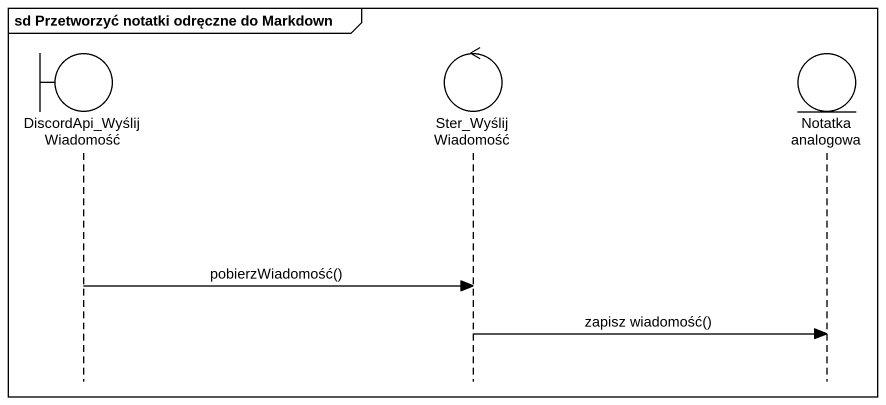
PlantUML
@startuml
mainframe sd Przetworzyć notatki odręczne do Markdown
hide footbox
boundary DiscordApi_WyślijWiadomość
control Ster_WyślijWiadomość
entity "Notatka analogowa" as Notatka_analogowa

DiscordApi_WyślijWiadomość -> Ster_WyślijWiadomość : pobierzWiadomość()
Ster_WyślijWiadomość -> Notatka_analogowa : zapisz wiadomość()
@enduml
